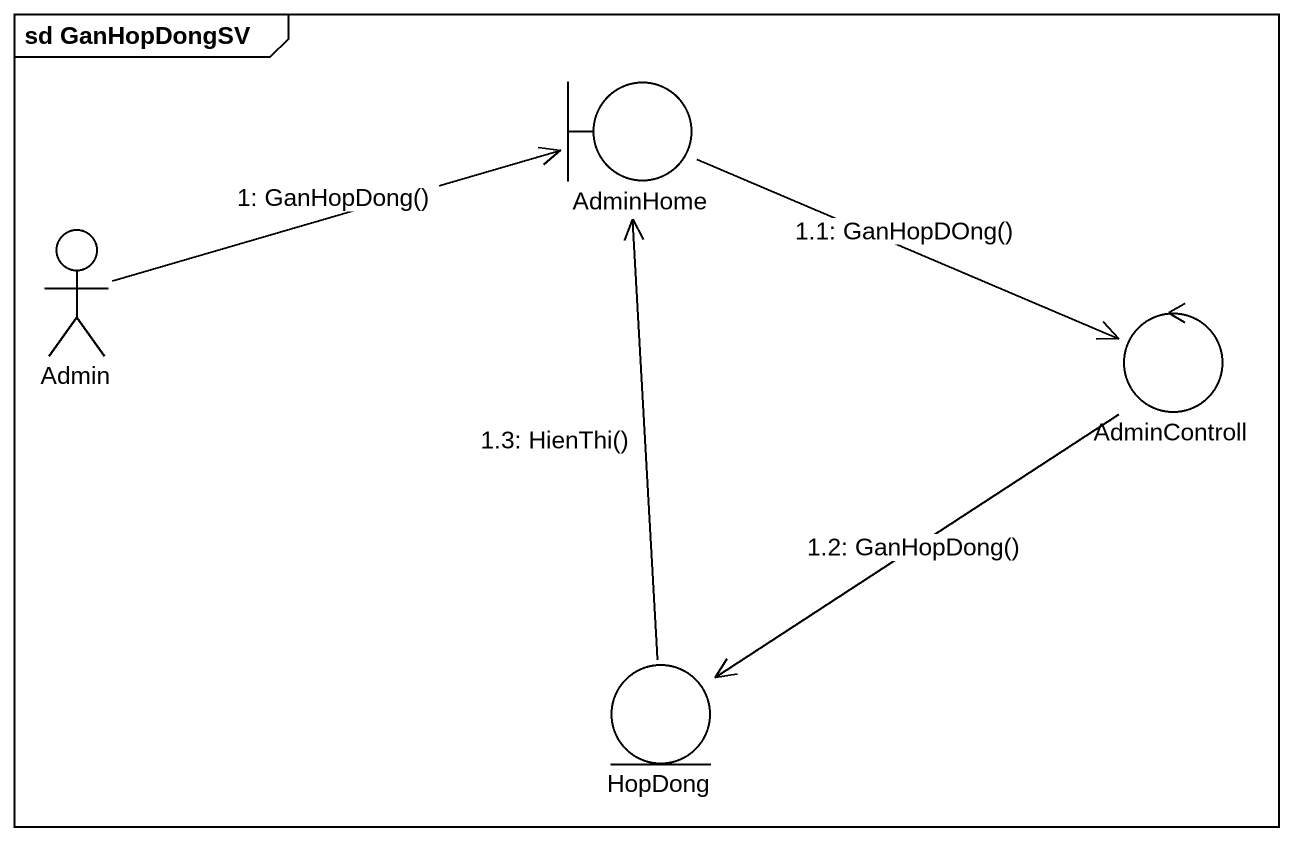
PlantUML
@startuml
mainframe sd GanHopDongSV
boundary AdminHome
actor Admin
control AdminControll
entity HopDong
Admin -right-> AdminHome : 1: GanHopDong()
AdminHome -right-> AdminControll : 1.1: GanHopDOng()
AdminControll --> HopDong : 1.2: GanHopDong()
HopDong -up-> AdminHome : 1.3: HienThi()
@enduml
